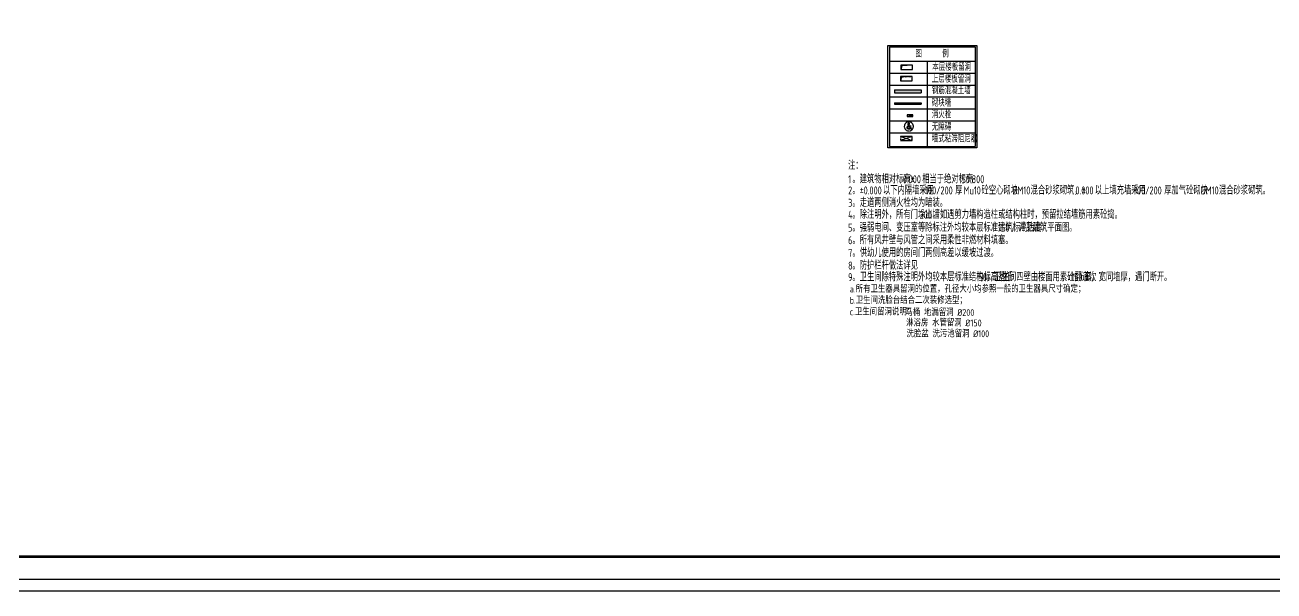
# Model space of a CAD drawing. Header units: millimetres. Extents: x -1048436 to -185795, y -983427 to 400387.
# Drawn here: x -751488 to -669537, y 93574 to 130705 of the extents above; entities that cross this region are included whole.
import ezdxf
from ezdxf.enums import TextEntityAlignment as Align

# ---------------------------------------------------------------- set-up
doc = ezdxf.new("R2010")
doc.units = ezdxf.units.MM
doc.header["$LTSCALE"] = 500
doc.linetypes.add('DASH', pattern=[0.35, 0.25, -0.1])
doc.linetypes.add('HIDDEN', pattern=[0.375, 0.25, -0.125])
for name, color, linetype in [('C-SHET-TTLB', 11, 'Continuous'), ('P-消火栓-VPIPE', 1, 'Continuous'), ('公用-说明', 13, 'Continuous'), ('建-填充', 9, 'Continuous'), ('建-墙', 254, 'Continuous'), ('建-墙-混凝土墙', 6, 'Continuous'), ('建-文字', 4, 'Continuous'), ('建-洁具', 55, 'Continuous'), ('建-符号-房名', 13, 'Continuous'), ('建筑-洞口', 3, 'Continuous')]:
    doc.layers.add(name, color=color, linetype=linetype)
doc.styles.add('ECADI', font='hzs.shx', dxfattribs={"width": 0.7, "bigfont": 'hztxt.shx'})
doc.styles.add('HDY9-1', font='hztxt_e.shx', dxfattribs={"width": 0.7, "bigfont": 'hztxt.shx'})
doc.styles.add('HZ0', font='hzs.shx', dxfattribs={"width": 0.7, "bigfont": 'hztxt.shx'})
doc.styles.add('XD2008', font='xd-hzs.shx', dxfattribs={"width": 0.7, "bigfont": 'xd-hztxt.shx'})

# ---------------------------------------------------------------- blocks, each defined once
blk = doc.blocks.new('集团图框A1')
at = {"layer": 'C-SHET-TTLB'}
for points in [[(1095.85, -95.53), (1095.85, -699.53), (244.85, -699.53), (244.85, -95.53)], [(1090.85, -100.53), (1090.85, -694.53), (249.85, -694.53), (249.85, -100.53)]]:
    blk.add_lwpolyline(points, close=True, dxfattribs=at)
at = {"layer": 'C-SHET-TTLB', "const_width": 1.2}
blk.add_lwpolyline([(268.25, -110.53), (1080.85, -110.53), (1080.85, -684.53), (268.25, -684.53)], close=True, dxfattribs=at)
at = {"color": 2, "style": 'ECADI', "width": 0.7}
for tag, p in [('序号1', (1009.72, -381.88)), ('记要1', (1037.92, -381.9)), ('日期1', (1073.26, -381.71)), ('序号2', (1009.72, -387.77)), ('记要2', (1037.92, -387.79)), ('日期2', (1073.26, -387.6)), ('序号3', (1009.72, -393.63)), ('记要3', (1037.92, -393.65)), ('日期3', (1073.26, -393.46)), ('序号4', (1009.72, -399.51)), ('记要4', (1037.92, -399.53)), ('日期4', (1073.26, -399.35)), ('合作设计单位', (1042.53, -542.75)), ('审定人', (1041.84, -561.74)), ('审核人', (1041.84, -571.23)), ('设计总负责人', (1041.84, -580.99)), ('专业负责人', (1041.84, -591.72)), ('校对人', (1041.84, -601.96)), ('设计人', (1041.84, -611.83)), ('建设单位上', (1044.38, -619.93)), ('建设单位中', (1044.38, -623.89)), ('建设单位下', (1044.38, -627.74)), ('项目名称上', (1044.35, -632.3)), ('项目名称中', (1044.35, -636.38)), ('项目名称下', (1044.35, -640.33)), ('子项', (1043.59, -646.93)), ('图名上', (1044.47, -653.59)), ('图名中', (1044.47, -657.5)), ('图名下', (1044.47, -661.62)), ('工程编号', (1027.1, -667.58)), ('阶段', (1063.92, -667.61)), ('比例', (1025.96, -674.19)), ('专业', (1063.72, -673.97)), ('日期', (1026.1, -680.73)), ('图别、图号', (1066.05, -680.84))]:
    blk.add_attdef(tag, text='', height=3.5, dxfattribs=at).set_placement(p, align=Align.MIDDLE)
blk = doc.blocks.new('A1')
blk.add_blockref('集团图框A1', (-609654.51, -640037.88))
blk = doc.blocks.new('PA-X单栓')
blk.add_line((-162, 57), (325, 200))
blk.add_lwpolyline([(-162, 57), (325, 57), (325, 200), (-162, 200)], close=True)
blk.add_solid([(325, 57), (325, 200), (-162, 57)])
blk = doc.blocks.new('M-CTS-L1$0$A$C5FA93A88')
at = {"linetype": 'ByBlock'}
for p, q in [((-297, 132), (-382, -240)), ((48, 301), (-333, 301)), ((-333, 301), (-333, 241)), ((-333, 241), (43, 241)), ((-327, -294), (-255, 78)), ((32, 132), (-297, 132)), ((-255, 78), (82, 78)), ((32, 132), (66, 486)), ((132, 601), (82, 78)), ((147, 247), (113, 189)), ((-484, -228), (-490, -282)), ((-490, -282), (-327, -294)), ((-382, -240), (-484, -228)), ((-237, -162), (-182, -124))]:
    blk.add_line(p, q, dxfattribs=at)
at = {"linetype": 'HIDDEN'}
blk.add_circle((-13, 181), 750, dxfattribs=at)
at = {"linetype": 'ByBlock'}
blk.add_circle((0, 601), 133, dxfattribs=at)
for radius in [287, 220]:
    blk.add_arc((0, 0), radius, 214.28968, 59.13015, dxfattribs=at)
blk = doc.blocks.new('dfgdh')
at = {"layer": '建-填充'}
blk.add_hatch(color=256, dxfattribs=at).paths.add_polyline_path([(-654127, -470585), (-650647, -470585), (-650647, -470185), (-654127, -470185)])
at = {"layer": '公用-说明'}
for p, q in [((-654819, -464560), (-654819, -477605)), ((-654819, -464560), (-643542, -464560)), ((-643542, -464560), (-643542, -470151)), ((-654819, -466424), (-643542, -466424)), ((-649850, -466424), (-649850, -470151)), ((-643542, -466424), (-643542, -477605)), ((-654819, -467994), (-643542, -467994)), ((-654819, -469562), (-643542, -469562)), ((-649850, -470151), (-649850, -477605)), ((-654819, -471129), (-643542, -471129)), ((-654819, -472697), (-643542, -472697)), ((-654819, -474265), (-643542, -474265)), ((-654819, -475832), (-643542, -475832)), ((-654819, -477605), (-643542, -477605))]:
    blk.add_line(p, q, dxfattribs=at)
blk.add_lwpolyline([(-655005, -464374), (-643355, -464374), (-643355, -477792), (-655005, -477792)], close=True, dxfattribs=at)
at = {"layer": '建-墙'}
for p, q in [((-654147, -471879), (-650642, -471879)), ((-654147, -471879), (-654147, -472079)), ((-650642, -471879), (-650642, -472079)), ((-654147, -472079), (-650642, -472079))]:
    blk.add_line(p, q, dxfattribs=at)
at = {"layer": '建-墙-混凝土墙'}
for p, q in [((-654127, -470185), (-650647, -470185)), ((-654127, -470185), (-654127, -470585)), ((-650647, -470185), (-650647, -470585)), ((-654127, -470585), (-650647, -470585))]:
    blk.add_line(p, q, dxfattribs=at)
at = {"layer": '建筑-洞口', "linetype": 'Continuous'}
blk.add_lwpolyline([(-651779, -466965), (-653185, -467043), (-653309, -467505)], dxfattribs=at)
blk.add_lwpolyline([(-653309, -466965), (-653309, -467505), (-651779, -467505), (-651779, -466965)], close=True, dxfattribs=at)
at = {"layer": '建筑-洞口', "linetype": 'DASH'}
for points in [[(-651810, -468456), (-653217, -468534), (-653340, -468996)], [(-651810, -476295), (-651810, -476295), (-653340, -476835)], [(-653340, -476295), (-653340, -476295), (-651810, -476835)]]:
    blk.add_lwpolyline(points, dxfattribs=at)
for points in [[(-653340, -468456), (-653340, -468996), (-651810, -468996), (-651810, -468456)], [(-653340, -476295), (-653340, -476835), (-651810, -476835), (-651810, -476295)]]:
    blk.add_lwpolyline(points, close=True, dxfattribs=at)
at = {"layer": 'P-消火栓-VPIPE', "linetype": 'ByBlock', "xscale": 1.5, "yscale": 1.5, "zscale": 1.5}
blk.add_blockref('PA-X单栓', (-652234, -473755), dxfattribs=at)
at = {"layer": '建-洁具', "xscale": -0.8, "yscale": 0.8, "zscale": 0.8}
blk.add_blockref('M-CTS-L1$0$A$C5FA93A88', (-652268, -475135), dxfattribs=at)
at = {"layer": '公用-说明', "style": 'HDY9-1', "width": 0.7}
for s, p in [('图          例', (-651403, -465917)), ('本层楼板留洞', (-649192, -467674)), ('上层楼板留洞', (-649245, -469234)), ('钢筋混凝土墙', (-649245, -470737)), ('墙式粘滞阻尼器', (-649245, -477073))]:
    blk.add_text(s, height=900, dxfattribs=at).set_placement(p)
at = {"layer": '建-符号-房名', "style": 'HDY9-1', "width": 0.7}
for s, p in [('砌块墙', (-649245, -472376)), ('消火栓', (-649245, -473895)), ('无障碍', (-649245, -475527))]:
    blk.add_text(s, height=900, dxfattribs=at).set_placement(p)
blk = doc.blocks.new('dhfgh')
at = {"layer": '建-文字', "style": 'XD2008', "width": 0.7}
for s, p in [('注：', (-660676, -482283)), ('1', (-660676, -483177)), ('。建筑物相对标高±', (-660393, -483177)), ('0.000', (-657086, -483177)), ('相当于绝对标高', (-655814, -483177)), ('50.800', (-653241, -483177)), ('2', (-660676, -483911)), ('。±', (-660393, -483911)), ('0.000', (-659658, -483911)), ('以下内隔墙采用', (-658386, -483911)), ('100/200', (-655629, -483911)), ('厚', (-653650, -483911)), ('Mu10', (-653097, -483911)), ('砼空心砌块', (-651924, -483911)), ('DM10', (-649901, -483911)), ('混合砂浆砌筑，±', (-648700, -483911)), ('0.000', (-645760, -483911)), ('以上填充墙采用', (-644488, -483911)), ('100/200', (-641915, -483911)), ('厚加气砼砌块', (-639936, -483911)), ('DM10', (-637546, -483911)), ('混合砂浆砌筑。', (-636345, -483911)), ('3', (-660676, -484723)), ('。走道两侧消火栓均为暗装。', (-660393, -484723)), ('4', (-660676, -485503)), ('。除注明外，所有门垛出墙', (-660393, -485503)), ('200', (-655983, -485503)), ('。如遇剪力墙构造柱或结构柱时，预留拉结墙筋用素砼捣。', (-655135, -485503)), ('5', (-660676, -486350)), ('。强弱电间、变压室等除标注外均较本层标准建筑标高抬高', (-660393, -486350)), ('150', (-650838, -486350)), ('，详见建筑平面图。', (-649990, -486350)), ('6', (-660676, -487177)), ('。所有风井壁与风管之间采用柔性非燃材料填塞。', (-660393, -487177)), ('7', (-660676, -488008)), ('。供幼儿使用的房间门两侧高差以缓坡过渡。', (-660393, -488008)), ('8', (-660676, -488842)), ('。防护栏杆做法详见', (-660393, -488842)), ('9', (-660676, -489598)), ('。卫生间除特殊注明外均较本层标准结构标高落低', (-660393, -489598)), ('50', (-652123, -489598)), ('。卫生间四壁由楼面用素砼翻道坎', (-651558, -489598)), ('150', (-646045, -489598)), ('高，宽同墙厚，遇门断开。', (-645197, -489598))]:
    blk.add_text(s, height=525, dxfattribs=at).set_placement(p)
at = {"layer": '建-文字', "linetype": 'ByBlock', "style": 'HZ0', "width": 0.8}
for s, p in [('a.所有卫生器具留洞的位置，孔径大小均参照一般的卫生器具尺寸确定；', (-660563, -490341, -100)), ('b.卫生间洗脸台结合二次装修选型；', (-660572, -491081, -100)), ('c.卫生间留洞说明：', (-660572, -491835, -100)), ('马桶 地漏留洞 %%c200', (-656918, -491882, -100)), ('淋浴房 水管留洞 %%c150', (-656870, -492565, -100)), ('洗脸盆 洗污池留洞 %%C100', (-656846, -493275, -100))]:
    blk.add_text(s, height=450, dxfattribs=at).set_placement(p)

msp = doc.modelspace()

# ---------------------------------------------------------------- block references
for name, p, xscale, yscale, zscale in [('A1', (90636452.9, 96204184.3), 150, 150, 150), ('dfgdh', (-367366.1, 361545), 0.5, 0.5, 0.5)]:
    msp.add_blockref(name, p, dxfattribs=dict(xscale=xscale, yscale=yscale, zscale=zscale))
msp.add_blockref('dhfgh', (-36805.2, 603499.5))

doc.saveas('drawing.dxf')
